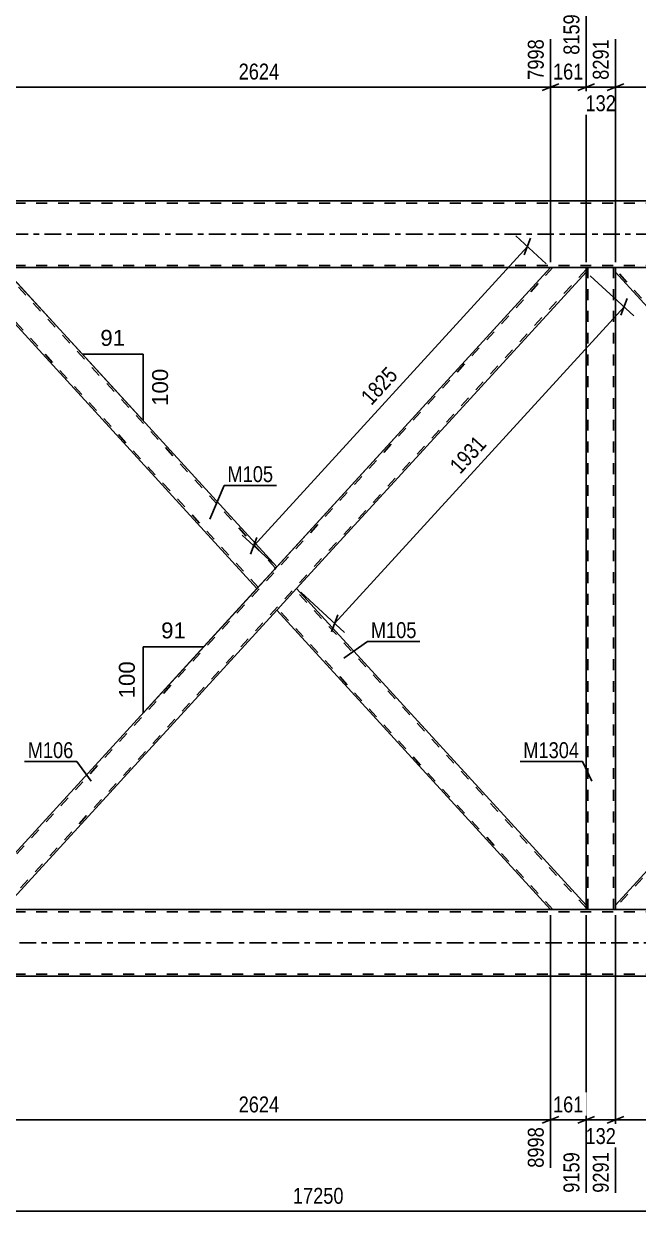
# Model space of a CAD drawing. Header units: millimetres. Extents: x -81 to 760, y -449 to 145.
# Drawn here: x 225.1 to 335.8, y -175.9 to 37.9 of the extents above; entities that cross this region are included whole.
import ezdxf

# ---------------------------------------------------------------- set-up
doc = ezdxf.new("R2010")
doc.units = ezdxf.units.MM
doc.linetypes.add('DXK_LINE_DOT2', pattern=[3.9198, 1.9599, -1.9599])
doc.linetypes.add('DXK_LINE_DOT3', pattern=[5.9187, 2.979, -0.9799, 0.9799, -0.9799])
doc.styles.add('Arial', font='ARIAL.TTF', dxfattribs={"height": 0.2})
doc.styles.add('Arial Narrow', font='ARIALN.TTF', dxfattribs={"height": 0.2})

# ---------------------------------------------------------------- blocks, each defined once
blk = doc.blocks.new('Part-122570061-3802 - 3412')
at = {"color": 7, "linetype": 'DXK_LINE_DOT2'}
for p, q in [((437.04, -6), (331.64, -121.27)), ((443.03, -6.33), (337.63, -121.6)), ((443.03, -6), (436.6, -6)), ((443.03, -6.48), (443.03, -6)), ((387.33, -59.89), (383.76, -63.8)), ((390.91, -63.8), (387.33, -67.71)), ((338.06, -121.6), (331.64, -121.6))]:
    blk.add_line(p, q, dxfattribs=at)
at = {"color": 2, "linetype": 'Continuous'}
for p, q in [((436.6, -6), (387.33, -59.89)), ((443.03, -6.8), (390.91, -63.8)), ((443.03, -6.52), (443.03, -6.48)), ((443.03, -6.8), (443.03, -6.52)), ((383.76, -63.8), (331.64, -120.8)), ((387.33, -67.71), (338.06, -121.6)), ((331.64, -121.6), (331.64, -120.8))]:
    blk.add_line(p, q, dxfattribs=at)
blk = doc.blocks.new('Part-122570061-3732 - 3412')
at = {"color": 2, "linetype": 'Continuous'}
for p, q in [((274.24, -63.8), (270.67, -67.71)), ((326.36, -120.8), (274.24, -63.8)), ((319.94, -121.6), (270.67, -67.71)), ((326.36, -121.6), (326.36, -120.8))]:
    blk.add_line(p, q, dxfattribs=at)
at = {"color": 7, "linetype": 'DXK_LINE_DOT2'}
for p, q in [((326.36, -121.27), (274.03, -64.04)), ((270.88, -67.48), (270.9, -67.46)), ((320.37, -121.6), (270.88, -67.48)), ((326.36, -121.6), (319.94, -121.6)), ((326.36, -121.6), (326.36, -121.57))]:
    blk.add_line(p, q, dxfattribs=at)
blk = doc.blocks.new('Part-122570061-3611 - 3412')
at = {"color": 2, "linetype": 'Continuous'}
for p, q in [((443.67, 6), (0, 6)), ((439.17, -6), (218.83, -6))]:
    blk.add_line(p, q, dxfattribs=at)
at = {"color": 7, "linetype": 'DXK_LINE_DOT2'}
for p, q in [((578.17, 5.6), (0, 5.6)), ((578.17, -5.6), (0, -5.6))]:
    blk.add_line(p, q, dxfattribs=at)
at = {"color": 7, "linetype": 'DXK_LINE_DOT3'}
blk.add_line((-2, 0), (578.17, 0), dxfattribs=at)
blk = doc.blocks.new('Part-122570061-3616 - 3412')
at = {"color": 2, "linetype": 'Continuous'}
for p, q in [((578.17, -121.6), (-35.2, -121.6)), ((439.17, -133.6), (224.77, -133.6))]:
    blk.add_line(p, q, dxfattribs=at)
at = {"color": 7, "linetype": 'DXK_LINE_DOT2'}
for p, q in [((578.17, -122), (-40, -122)), ((578.17, -133.2), (-40, -133.2)), ((578.17, -133.6), (-27.5, -133.6))]:
    blk.add_line(p, q, dxfattribs=at)
at = {"color": 7, "linetype": 'DXK_LINE_DOT3'}
blk.add_line((-42, -127.6), (578.17, -127.6), dxfattribs=at)
blk = doc.blocks.new('Part-122570061-3777 - 3412')
at = {"color": 7, "linetype": 'DXK_LINE_DOT2'}
for p, q in [((331.64, -6), (326.36, -6)), ((326.36, -6.8), (326.36, -6)), ((326.68, -121.6), (326.68, -6)), ((331.32, -121.6), (331.32, -6)), ((331.64, -6.8), (331.64, -6)), ((326.36, -121.6), (326.36, -120.8)), ((331.64, -121.6), (326.36, -121.6)), ((331.64, -121.6), (331.64, -120.8))]:
    blk.add_line(p, q, dxfattribs=at)
at = {"color": 2, "linetype": 'Continuous'}
for p, q in [((326.36, -120.8), (326.36, -6.8)), ((331.64, -120.8), (331.64, -6.8))]:
    blk.add_line(p, q, dxfattribs=at)
blk = doc.blocks.new('Part-122570061-3797 - 3412')
at = {"color": 2, "linetype": 'Continuous'}
for p, q in [((331.64, -6.8), (331.64, -6)), ((387.33, -59.89), (338.06, -6)), ((383.76, -63.8), (331.64, -6.8)), ((386.9, -60.36), (383.76, -63.8)), ((387.21, -60.03), (386.9, -60.36)), ((387.33, -59.89), (387.21, -60.03))]:
    blk.add_line(p, q, dxfattribs=at)
at = {"color": 7, "linetype": 'DXK_LINE_DOT2'}
for p, q in [((338.06, -6), (331.64, -6)), ((383.97, -63.56), (331.64, -6.33)), ((387.12, -60.12), (337.63, -6)), ((387.07, -60.18), (386.9, -60.36)), ((387.21, -60.03), (387.12, -60.12)), ((383.97, -63.56), (383.99, -63.54))]:
    blk.add_line(p, q, dxfattribs=at)
blk = doc.blocks.new('Part-122570061-3807 - 3412')
at = {"color": 7, "linetype": 'DXK_LINE_DOT2'}
for p, q in [((221.4, -6), (214.97, -6)), ((214.97, -6.48), (214.97, -6)), ((267.31, -63.56), (214.97, -6.33)), ((270.45, -60.12), (220.96, -6)), ((270.4, -60.18), (270.23, -60.36)), ((270.54, -60.03), (270.45, -60.12)), ((267.31, -63.56), (267.32, -63.54))]:
    blk.add_line(p, q, dxfattribs=at)
at = {"color": 2, "linetype": 'Continuous'}
for p, q in [((270.67, -59.89), (221.4, -6)), ((214.97, -6.8), (214.97, -6.48)), ((267.09, -63.8), (214.97, -6.8)), ((270.23, -60.36), (267.09, -63.8)), ((270.54, -60.03), (270.23, -60.36)), ((270.67, -59.89), (270.54, -60.03))]:
    blk.add_line(p, q, dxfattribs=at)
blk = doc.blocks.new('Part-122570061-3812 - 3412')
at = {"color": 7, "linetype": 'DXK_LINE_DOT2'}
for p, q in [((320.37, -6), (214.97, -121.27)), ((326.36, -6.33), (220.96, -121.6)), ((326.36, -6), (319.94, -6)), ((270.67, -59.89), (267.09, -63.8)), ((274.24, -63.8), (270.67, -67.71)), ((221.4, -121.6), (214.97, -121.6))]:
    blk.add_line(p, q, dxfattribs=at)
at = {"color": 2, "linetype": 'Continuous'}
for p, q in [((319.94, -6), (270.67, -59.89)), ((326.36, -6.8), (326.36, -6)), ((326.36, -6.8), (274.24, -63.8)), ((267.09, -63.8), (214.97, -120.8)), ((270.67, -67.71), (221.4, -121.6)), ((214.97, -121.6), (214.97, -120.8))]:
    blk.add_line(p, q, dxfattribs=at)
blk = doc.blocks.new('StraightDimension-122570061-4621 - 3412')
at = {"color": 7, "linetype": 'Continuous'}
blk.add_line((-41, -175.91), (597.27, -175.91), dxfattribs=at)
at = {"color": 0}
blk.add_wipeout([(283.31, -175.16), (283.31, -170.96), (272.97, -170.96), (272.97, -175.16)], dxfattribs=at)
at = {"color": 3, "style": 'Arial Narrow'}
blk.add_text('17250', height=2.863, dxfattribs=at).set_placement((273.57, -174.56))
blk = doc.blocks.new('StraightDimension-122570061-4541 - 3412')
at = {"color": 7, "linetype": 'Continuous'}
for p, q in [((326.36, -5), (326.36, 39.62)), ((319.94, -5), (319.94, 35.12)), ((318.44, 25.91), (321.44, 27.11)), ((319.94, 26.51), (326.36, 26.51)), ((327.86, 27.11), (324.86, 25.91))]:
    blk.add_line(p, q, dxfattribs=at)
at = {"color": 0}
blk.add_wipeout([(326.49, 27.26), (326.49, 31.46), (319.81, 31.46), (319.81, 27.26)], dxfattribs=at)
at = {"color": 0, "linetype": 'Continuous'}
blk.add_wipeout([(325.76, 40.22), (321.56, 40.22), (321.56, 31.71), (325.76, 31.71)], dxfattribs=at)
at = {"color": 3, "linetype": 'Continuous', "style": 'Arial Narrow'}
blk.add_text('8159', height=2.863, rotation=90.0002, dxfattribs=at).set_placement((325.16, 32.31))
at = {"color": 3, "style": 'Arial Narrow'}
blk.add_text('161', height=2.863, dxfattribs=at).set_placement((320.41, 27.86))
blk = doc.blocks.new('StraightDimension-122570061-4530 - 3412')
at = {"color": 7, "linetype": 'Continuous'}
for p, q in [((214.97, -5), (214.97, 35.12)), ((319.94, -5), (319.94, 35.12)), ((216.47, 27.11), (213.47, 25.91)), ((214.97, 26.51), (319.94, 26.51)), ((318.44, 25.91), (321.44, 27.11))]:
    blk.add_line(p, q, dxfattribs=at)
at = {"color": 0, "linetype": 'Continuous'}
blk.add_wipeout([(319.34, 35.72), (315.14, 35.72), (315.14, 27.21), (319.34, 27.21)], dxfattribs=at)
at = {"color": 0}
blk.add_wipeout([(271.71, 27.26), (271.71, 31.46), (263.2, 31.46), (263.2, 27.26)], dxfattribs=at)
at = {"color": 3, "linetype": 'Continuous', "style": 'Arial Narrow'}
blk.add_text('7998', height=2.863, rotation=90.0002, dxfattribs=at).set_placement((318.74, 27.81))
at = {"color": 3, "style": 'Arial Narrow'}
blk.add_text('2624', height=2.863, dxfattribs=at).set_placement((263.8, 27.86))
blk = doc.blocks.new('StraightDimension-122570061-4042 - 3412')
at = {"color": 7, "linetype": 'Continuous'}
for p, q in [((327.1, -7.47), (334.97, -14.67)), ((332.63, -14.57), (333.77, -11.54)), ((281.09, -70.06), (333.2, -13.06)), ((274.98, -64.47), (282.86, -71.68)), ((281.66, -68.54), (280.52, -71.57))]:
    blk.add_line(p, q, dxfattribs=at)
at = {"color": 0}
blk.add_wipeout([(309.46, -37.91), (306.36, -35.07), (300.62, -41.36), (303.72, -44.19)], dxfattribs=at)
at = {"color": 3, "style": 'Arial Narrow'}
blk.add_text('1931', height=2.863, rotation=47.5612, dxfattribs=at).set_placement((303.68, -43.34))
blk = doc.blocks.new('StraightDimension-122570061-4057 - 3412')
at = {"color": 7, "linetype": 'Continuous'}
for p, q in [((319.2, -5.33), (313.7, -0.29)), ((315.23, -3.73), (316.37, -0.71)), ((266.53, -56.11), (315.8, -2.22)), ((269.93, -59.21), (264.43, -54.18)), ((267.1, -54.59), (265.96, -57.62))]:
    blk.add_line(p, q, dxfattribs=at)
at = {"color": 0}
blk.add_wipeout([(293.48, -25.51), (290.38, -22.68), (284.64, -28.96), (287.74, -31.8)], dxfattribs=at)
at = {"color": 3, "style": 'Arial Narrow'}
blk.add_text('1825', height=2.863, rotation=47.5612, dxfattribs=at).set_placement((287.7, -30.95))
blk = doc.blocks.new('StraightDimension-122570061-4244 - 3412')
at = {"color": 7, "linetype": 'Continuous'}
for p, q in [((331.64, -122.6), (331.64, -172.58)), ((436.6, -122.6), (436.6, -169.9)), ((333.14, -158.86), (330.14, -160.06)), ((331.64, -159.46), (436.6, -159.46)), ((435.1, -160.06), (438.1, -158.86))]:
    blk.add_line(p, q, dxfattribs=at)
at = {"color": 0}
blk.add_wipeout([(388.38, -158.71), (388.38, -154.51), (379.87, -154.51), (379.87, -158.71)], dxfattribs=at)
at = {"color": 0, "linetype": 'Continuous'}
blk.add_wipeout([(436, -160.16), (431.8, -160.16), (431.8, -170.5), (436, -170.5)], dxfattribs=at)
at = {"color": 3, "style": 'Arial Narrow'}
blk.add_text('2624', height=2.863, dxfattribs=at).set_placement((380.47, -158.11))
at = {"color": 3, "linetype": 'Continuous', "style": 'Arial Narrow'}
blk.add_text('11915', height=2.863, rotation=90.0002, dxfattribs=at).set_placement((435.4, -169.9))
blk = doc.blocks.new('StraightDimension-122570061-4263 - 3412')
at = {"color": 7, "linetype": 'Continuous'}
for p, q in [((326.36, -122.6), (326.36, -172.58)), ((331.64, -122.6), (331.64, -172.58)), ((324.86, -160.06), (327.86, -158.86)), ((326.36, -159.46), (331.64, -159.46)), ((333.14, -158.86), (330.14, -160.06))]:
    blk.add_line(p, q, dxfattribs=at)
at = {"color": 0}
blk.add_wipeout([(332.34, -164.41), (332.34, -160.21), (325.66, -160.21), (325.66, -164.41)], dxfattribs=at)
at = {"color": 0, "linetype": 'Continuous'}
blk.add_wipeout([(331.04, -164.66), (326.84, -164.66), (326.84, -173.18), (331.04, -173.18)], dxfattribs=at)
at = {"color": 3, "style": 'Arial Narrow'}
blk.add_text('132', height=2.863, dxfattribs=at).set_placement((326.26, -163.81))
at = {"color": 3, "linetype": 'Continuous', "style": 'Arial Narrow'}
blk.add_text('9291', height=2.863, rotation=90.0002, dxfattribs=at).set_placement((330.44, -172.58))
blk = doc.blocks.new('StraightDimension-122570061-4279 - 3412')
at = {"color": 7, "linetype": 'Continuous'}
for p, q in [((319.94, -122.6), (319.94, -168.08)), ((326.36, -122.6), (326.36, -172.58)), ((318.44, -160.06), (321.44, -158.86)), ((319.94, -159.46), (326.36, -159.46)), ((327.86, -158.86), (324.86, -160.06))]:
    blk.add_line(p, q, dxfattribs=at)
at = {"color": 0}
blk.add_wipeout([(326.49, -158.71), (326.49, -154.51), (319.81, -154.51), (319.81, -158.71)], dxfattribs=at)
at = {"color": 0, "linetype": 'Continuous'}
blk.add_wipeout([(325.76, -164.66), (321.56, -164.66), (321.56, -173.18), (325.76, -173.18)], dxfattribs=at)
at = {"color": 3, "style": 'Arial Narrow'}
blk.add_text('161', height=2.863, dxfattribs=at).set_placement((320.41, -158.11))
at = {"color": 3, "linetype": 'Continuous', "style": 'Arial Narrow'}
blk.add_text('9159', height=2.863, rotation=90.0002, dxfattribs=at).set_placement((325.16, -172.58))
blk = doc.blocks.new('StraightDimension-122570061-4298 - 3412')
at = {"color": 7, "linetype": 'Continuous'}
for p, q in [((214.97, -122.6), (214.97, -172.58)), ((319.94, -122.6), (319.94, -168.08)), ((216.47, -158.86), (213.47, -160.06)), ((214.97, -159.46), (319.94, -159.46)), ((318.44, -160.06), (321.44, -158.86))]:
    blk.add_line(p, q, dxfattribs=at)
at = {"color": 0}
blk.add_wipeout([(271.71, -158.71), (271.71, -154.51), (263.2, -154.51), (263.2, -158.71)], dxfattribs=at)
at = {"color": 0, "linetype": 'Continuous'}
blk.add_wipeout([(319.34, -160.16), (315.14, -160.16), (315.14, -168.68), (319.34, -168.68)], dxfattribs=at)
at = {"color": 3, "style": 'Arial Narrow'}
blk.add_text('2624', height=2.863, dxfattribs=at).set_placement((263.8, -158.11))
at = {"color": 3, "linetype": 'Continuous', "style": 'Arial Narrow'}
blk.add_text('8998', height=2.863, rotation=90.0002, dxfattribs=at).set_placement((318.74, -168.08))
blk = doc.blocks.new('AngleDimension-122570061-4448 - 3412')
at = {"color": 7, "linetype": 'Continuous'}
for p, q in [((222.07, -6.74), (235.65, -21.59)), ((246.58, -21.59), (235.65, -21.59)), ((246.58, -33.54), (235.65, -21.59)), ((246.58, -33.54), (246.58, -21.59))]:
    blk.add_line(p, q, dxfattribs=at)
at = {"color": 0}
for points in [[(243.94, -20.69), (243.94, -16.49), (238.29, -16.49), (238.29, -20.69)], [(251.68, -23.63), (247.48, -23.63), (247.48, -31.5), (251.68, -31.5)]]:
    blk.add_wipeout(points, dxfattribs=at)
at = {"color": 3, "style": 'Arial'}
blk.add_text('91', height=2.865, dxfattribs=at).set_placement((238.89, -20.09))
blk.add_text('100', height=2.865, rotation=90.0002, dxfattribs=at).set_placement((251.08, -30.9))
blk = doc.blocks.new('AngleDimension-122570061-4452 - 3412')
at = {"color": 7, "linetype": 'Continuous'}
for p, q in [((319.26, -6.74), (257.53, -74.26)), ((246.6, -74.26), (257.53, -74.26)), ((246.6, -86.21), (257.53, -74.26)), ((246.6, -86.21), (246.6, -74.26))]:
    blk.add_line(p, q, dxfattribs=at)
at = {"color": 0}
for points in [[(254.89, -73.36), (254.89, -69.16), (249.24, -69.16), (249.24, -73.36)], [(245.7, -76.3), (241.5, -76.3), (241.5, -84.17), (245.7, -84.17)]]:
    blk.add_wipeout(points, dxfattribs=at)
at = {"color": 3, "style": 'Arial'}
blk.add_text('91', height=2.865, dxfattribs=at).set_placement((249.84, -72.76))
blk.add_text('100', height=2.865, rotation=90.0002, dxfattribs=at).set_placement((245.1, -83.57))
blk = doc.blocks.new('StraightDimension-122570061-4552 - 3412')
at = {"color": 7, "linetype": 'Continuous'}
for p, q in [((326.36, -5), (326.36, 39.62)), ((331.64, -5), (331.64, 35.12)), ((324.86, 25.91), (327.86, 27.11)), ((326.36, 26.51), (331.64, 26.51)), ((333.14, 27.11), (330.14, 25.91))]:
    blk.add_line(p, q, dxfattribs=at)
at = {"color": 0, "linetype": 'Continuous'}
blk.add_wipeout([(331.04, 35.72), (326.84, 35.72), (326.84, 27.21), (331.04, 27.21)], dxfattribs=at)
at = {"color": 0}
blk.add_wipeout([(332.34, 21.56), (332.34, 25.76), (325.66, 25.76), (325.66, 21.56)], dxfattribs=at)
at = {"color": 3, "linetype": 'Continuous', "style": 'Arial Narrow'}
blk.add_text('8291', height=2.863, rotation=90.0002, dxfattribs=at).set_placement((330.44, 27.81))
at = {"color": 3, "style": 'Arial Narrow'}
blk.add_text('132', height=2.863, dxfattribs=at).set_placement((326.26, 22.16))
blk = doc.blocks.new('StraightDimension-122570061-4560 - 3412')
at = {"color": 7, "linetype": 'Continuous'}
for p, q in [((436.6, -5), (436.6, 36.95)), ((331.64, -5), (331.64, 35.12)), ((333.14, 27.11), (330.14, 25.91)), ((331.64, 26.51), (436.6, 26.51)), ((435.1, 25.91), (438.1, 27.11))]:
    blk.add_line(p, q, dxfattribs=at)
at = {"color": 0, "linetype": 'Continuous'}
blk.add_wipeout([(436, 37.55), (431.8, 37.55), (431.8, 27.21), (436, 27.21)], dxfattribs=at)
at = {"color": 0}
blk.add_wipeout([(388.38, 27.26), (388.38, 31.46), (379.87, 31.46), (379.87, 27.26)], dxfattribs=at)
at = {"color": 3, "linetype": 'Continuous', "style": 'Arial Narrow'}
blk.add_text('10915', height=2.863, rotation=90.0002, dxfattribs=at).set_placement((435.4, 27.81))
at = {"color": 3, "style": 'Arial Narrow'}
blk.add_text('2624', height=2.863, dxfattribs=at).set_placement((380.47, 27.86))
blk = doc.blocks.new('Mark-122570061-3808 - 3412')
at = {"color": 0}
blk.add_wipeout([(234.04, -94.33), (234.04, -91.33), (225.82, -91.33), (225.82, -94.33)], dxfattribs=at)
blk.add_wipeout([(234.04, -94.33), (234.04, -91.33), (225.82, -91.33), (225.82, -94.33)], dxfattribs=at)
at = {"color": 30, "linetype": 'Continuous'}
for p in [(225.22, -94.93), (237.26, -98.47)]:
    blk.add_line(p, (234.64, -94.93), dxfattribs=at)
at = {"color": 3, "style": 'Arial Narrow'}
blk.add_text('M106', height=2.863, dxfattribs=at).set_placement((225.82, -94.33))
blk = doc.blocks.new('Mark-122570061-3728 - 3412')
at = {"color": 0}
blk.add_wipeout([(295.83, -72.71), (295.83, -69.71), (287.61, -69.71), (287.61, -72.71)], dxfattribs=at)
blk.add_wipeout([(295.83, -72.71), (295.83, -69.71), (287.61, -69.71), (287.61, -72.71)], dxfattribs=at)
at = {"color": 30, "linetype": 'Continuous'}
for p, q in [((282.73, -76.31), (287.01, -73.31)), ((287.01, -73.31), (296.43, -73.31))]:
    blk.add_line(p, q, dxfattribs=at)
at = {"color": 3, "style": 'Arial Narrow'}
blk.add_text('M105', height=2.863, dxfattribs=at).set_placement((287.61, -72.71))
blk = doc.blocks.new('Mark-122570061-3773 - 3412')
at = {"color": 0}
blk.add_wipeout([(325.12, -94.33), (325.12, -91.33), (315.07, -91.33), (315.07, -94.33)], dxfattribs=at)
blk.add_wipeout([(325.12, -94.33), (325.12, -91.33), (315.07, -91.33), (315.07, -94.33)], dxfattribs=at)
at = {"color": 30, "linetype": 'Continuous'}
for p in [(314.47, -94.93), (327.43, -98.47)]:
    blk.add_line(p, (325.72, -94.93), dxfattribs=at)
at = {"color": 3, "style": 'Arial Narrow'}
blk.add_text('M1304', height=2.863, dxfattribs=at).set_placement((315.07, -94.33))
blk = doc.blocks.new('Mark-122570061-3803 - 3412')
at = {"color": 0}
blk.add_wipeout([(270.02, -44.62), (270.02, -41.62), (261.79, -41.62), (261.79, -44.62)], dxfattribs=at)
blk.add_wipeout([(270.02, -44.62), (270.02, -41.62), (261.79, -41.62), (261.79, -44.62)], dxfattribs=at)
at = {"color": 30, "linetype": 'Continuous'}
for p, q in [((258.61, -51.29), (261.19, -45.22)), ((261.19, -45.22), (270.62, -45.22))]:
    blk.add_line(p, q, dxfattribs=at)
at = {"color": 3, "style": 'Arial Narrow'}
blk.add_text('M105', height=2.863, dxfattribs=at).set_placement((261.79, -44.62))

msp = doc.modelspace()

# ---------------------------------------------------------------- block references
for name in ['Part-122570061-3611 - 3412', 'Part-122570061-3807 - 3412', 'Part-122570061-3812 - 3412', 'Part-122570061-3777 - 3412', 'Part-122570061-3802 - 3412', 'Part-122570061-3797 - 3412', 'Part-122570061-3732 - 3412', 'Part-122570061-3616 - 3412', 'StraightDimension-122570061-4621 - 3412']:
    msp.add_blockref(name, (0, 0))

# ---------------------------------------------------------------- next in the draw order: block references
for name in ['StraightDimension-122570061-4541 - 3412', 'AngleDimension-122570061-4448 - 3412', 'StraightDimension-122570061-4042 - 3412', 'Mark-122570061-3808 - 3412', 'Mark-122570061-3773 - 3412', 'StraightDimension-122570061-4244 - 3412']:
    msp.add_blockref(name, (0, 0))

# ---------------------------------------------------------------- next in the draw order: block references
for name in ['StraightDimension-122570061-4552 - 3412', 'StraightDimension-122570061-4530 - 3412', 'StraightDimension-122570061-4263 - 3412']:
    msp.add_blockref(name, (0, 0))

# ---------------------------------------------------------------- next in the draw order: block references
for name in ['StraightDimension-122570061-4560 - 3412', 'StraightDimension-122570061-4057 - 3412', 'StraightDimension-122570061-4279 - 3412']:
    msp.add_blockref(name, (0, 0))

# ---------------------------------------------------------------- next in the draw order: block references
for name in ['AngleDimension-122570061-4452 - 3412', 'StraightDimension-122570061-4298 - 3412']:
    msp.add_blockref(name, (0, 0))

# ---------------------------------------------------------------- next in the draw order: block references
for name in ['Mark-122570061-3803 - 3412', 'Mark-122570061-3728 - 3412']:
    msp.add_blockref(name, (0, 0))

doc.saveas('drawing.dxf')
